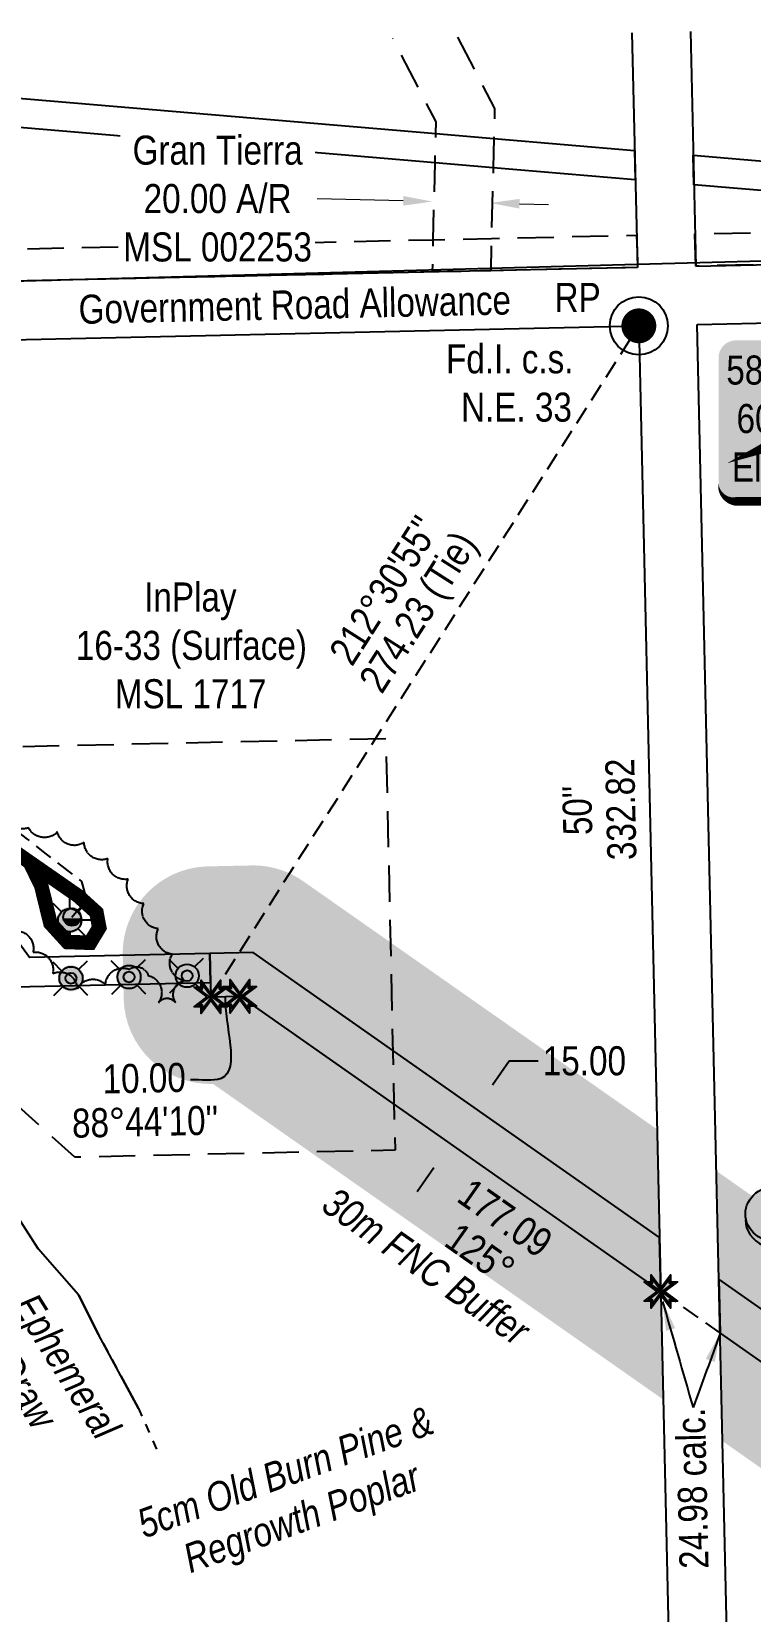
# Model space of a CAD drawing. Extents: x 605914 to 610440, y 5880595 to 5885290.
# Drawn here: x 607482 to 607729, y 5884728 to 5885272 of the extents above; entities that cross this region are included whole.
import ezdxf
from ezdxf.enums import TextEntityAlignment as Align

# ---------------------------------------------------------------- set-up
doc = ezdxf.new("R2010")
doc.units = 0
doc.header["$LTSCALE"] = 5
doc.header["$PDMODE"] = 34
doc.header["$PDSIZE"] = 0.03
for name, pattern in [('0', [1, 1, 0]), ('foc-ACCESSROAD', [3.75, 2.5, -1.25]), ('foc-FLOWLINE', [3.75, 2.5, -1.25]), ('foc-TIELINE', [1.875, 1.25, -0.625]), ('foc-TOPO-ephemeral', [6.25, 3.125, -0.625, 0.625, -0.625, 0.625, -0.625]), ('UG_PIPE', [1.875, 1.25, -0.625])]:
    doc.linetypes.add(name, pattern=pattern)
doc.layers.get('Defpoints').update_dxf_attribs({"color": 9})
for name, color, linetype in [('35', 37, 'Continuous'), ('AS-PIPE-UG', 44, 'UG_PIPE'), ('AS-POWER', 104, 'foc-POWER'), ('AS-ROADS', 254, 'Continuous'), ('AS-SYMBOL', 7, 'Continuous'), ('C-RW', 13, 'Continuous'), ('C-WS', 13, 'foc-ACCESSROAD'), ('C-WS-S', 8, 'Continuous'), ('DETAIL-T', 7, 'Continuous'), ('F-EZE', 190, 'foc-FLOWLINE'), ('F-RW', 190, 'Continuous'), ('F-WS', 190, 'foc-ACCESSROAD'), ('L-BD', 7, 'Continuous'), ('L-MON', 1, 'Continuous'), ('L-MON-T', 1, 'Continuous'), ('L-ROAD-T', 7, 'Continuous'), ('L-SEC', 7, 'Continuous'), ('L-TIE', 7, 'foc-TIELINE'), ('P-BUFFER-H 30m', 51, 'Continuous'), ('P-CROSSINGS', 250, 'Continuous'), ('P-FNC BUFFER-T', 40, 'Continuous'), ('P-PROPOSED', 10, 'Continuous'), ('P-PROPOSED-H', 21, 'Continuous'), ('P-TXT', 4, 'Continuous'), ('T-BUSH', 110, '0'), ('T-BUSH-T', 110, 'Continuous'), ('T-DRAW', 143, 'foc-TOPO-ephemeral'), ('T-WATER-T', 170, 'Continuous')]:
    doc.layers.add(name, color=color, linetype=linetype)
doc.layers.add('C-WS-T', color=13, linetype='Continuous', lineweight=9)
doc.layers.add('F-AR-T', color=190, linetype='Continuous', lineweight=9)
doc.styles.add('80', font='ARIALN.TTF', dxfattribs={"height": 10})
doc.styles.add('80CG', font='ARIALN.TTF', dxfattribs={"height": 10})
doc.styles.add('80L', font='ARIALN.TTF', dxfattribs={"height": 10})
doc.styles.add('80LS', font='ARIALNI.TTF', dxfattribs={"height": 10})
doc.styles.add('Crossing', font='ARIALN.TTF', dxfattribs={"height": 10})
doc.styles.add('foc-LtypeFont', font='ARIALN.TTF', dxfattribs={"height": 7.35})
doc.linetypes.add('foc-POWER', pattern='A,6,-1,["P",foc-LtypeFont,S=0.2,R=0,X=-0.625,Y=-0.75],-1.24,4', length=12.24)
doc.linetypes.add('foc-TOPO-flowdirection-NOLINE', pattern='A,0,[">",foc-LtypeFont,S=0.3,R=0,X=0,Y=-0.945],-20,[">",foc-LtypeFont,S=0.3,R=0,X=0,Y=-0.945],0', length=20)
doc.dimstyles.new('Compass 5 000', dxfattribs={"dimscale": 5, "dimtxt": 9, "dimasz": 2, "dimexe": 0.2, "dimexo": 0.0625, "dimgap": 0.5, "dimtad": 0, "dimtih": 1, "dimtoh": 1, "dimzin": 0, "dimdsep": 46, "dimtxsty": '80CG', "dimcen": 0.1, "dimse1": 1, "dimse2": 1, "dimclrd": 256, "dimclrt": 256, "dimaunit": 1, "dimadec": 4, "dimazin": 0, "dimtfac": 0.06, "dimtofl": 0, "dimtmove": 0, "dimatfit": 1, "dimfxl": 0.2, "dimtolj": 1, "dimtzin": 0, "dimlwd": -1, "dimarcsym": 0})

# ---------------------------------------------------------------- blocks, each defined once
blk = doc.blocks.new('GAS')
h = blk.add_hatch(color=255)
h.dxf.hatch_style = 1
edge = h.paths.add_edge_path()
edge.add_arc((0, 0), 0.9, 0, 360)
for p, q in [((-0.57, 0.57), (-1.14, 1.14)), ((0, 0.81), (0, 1.62)), ((0.57, 0.57), (1.14, 1.14)), ((-0.81, 0), (-1.62, 0)), ((1.62, 0), (0.81, 0)), ((-0.57, -0.57), (-1.14, -1.14)), ((0, -0.81), (0, -1.62)), ((1.14, -1.14), (0.57, -0.57))]:
    blk.add_line(p, q)
blk.add_circle((0, 0), 0.8)
blk = doc.blocks.new('WC')
at = {"layer": 'L-MON'}
h = blk.add_hatch(color=255, dxfattribs=at)
h.dxf.hatch_style = 1
edge = h.paths.add_edge_path()
edge.add_arc((0, 0), 0.9, 0, 360)
at = {"layer": 'L-MON', "color": 240, "flags": 128}
for points in [[(-0.62, 0.5), (-1.23, 1.12)], [(0.52, 0.61), (1.13, 1.21)], [(-1.18, -1.18), (-0.56, -0.57)], [(1.16, -1.18), (0.56, -0.57)]]:
    blk.add_lwpolyline(points, dxfattribs=at)
at = {"layer": 'L-MON', "color": 240}
for radius in [0.8, 0.373]:
    blk.add_circle((0, 0), radius, dxfattribs=at)
blk = doc.blocks.new('fdia')
at = {"color": 255, "const_width": 1}
blk.add_lwpolyline([(-0.5, 0, 1), (0.5, 0, 1)], format="xyb", close=True, dxfattribs=at)
blk = doc.blocks.new('Fdiaa')
blk.add_blockref('fdia', (0, 0))
blk = doc.blocks.new('fdib')
at = {"color": 1, "const_width": 1.6}
blk.add_lwpolyline([(-0.4, 0, 1), (0.4, 0, 1)], format="xyb", close=True, dxfattribs=at)
at = {"color": 1}
blk.add_circle((0, 0), 0.8, dxfattribs=at)
blk = doc.blocks.new('Fdibb')
blk.add_blockref('fdib', (0, 0))
blk = doc.blocks.new('fdicc')
for name in ['Fdibb', 'Fdiaa']:
    blk.add_blockref(name, (0, 0))
blk = doc.blocks.new('FDI')
blk.add_blockref('fdicc', (0, 0))
blk = doc.blocks.new('RISER')
h = blk.add_hatch(color=255)
h.dxf.hatch_style = 1
edge = h.paths.add_edge_path()
edge.add_arc((0, 0), 0.7, 0, 360)
blk.add_hatch(color=13).paths.add_polyline_path([(0.58, -0.15), (-0.58, -0.15, 0.774597)])
at = {"color": 13}
blk.add_line((-0.58, -0.15), (0.58, -0.15), dxfattribs=at)
blk.add_circle((0, 0), 0.6, dxfattribs=at)
blk = doc.blocks.new('TEMP')
h = blk.add_hatch(color=255)
h.dxf.hatch_style = 1
h.paths.add_polyline_path([(0, 0.25), (-0.67, 1.15), (-0.67, 0.67), (-1.15, 0.67), (-0.25, 0), (-1.15, -0.67), (-0.67, -0.67), (-0.67, -1.15), (0, -0.25), (0.67, -1.15), (0.67, -0.67), (1.15, -0.67), (0.25, 0), (1.15, 0.67), (0.67, 0.67), (0.67, 1.15)])
h.paths.add_polyline_path([(0.57, 0.85), (0.57, 0.57), (0.85, 0.57), (0.08, 0), (0.85, -0.57), (0.57, -0.57), (0.57, -0.85), (0, -0.08), (-0.57, -0.85), (-0.57, -0.57), (-0.85, -0.57), (-0.08, 0), (-0.85, 0.57), (-0.57, 0.57), (-0.57, 0.85), (0, 0.08)], flags=16)
h = blk.add_hatch(color=1)
h.dxf.hatch_style = 1
h.paths.add_polyline_path([(0, 0.08), (-0.57, 0.85), (-0.57, 0.57), (-0.85, 0.57), (-0.08, 0), (-0.85, -0.57), (-0.57, -0.57), (-0.57, -0.85), (0, -0.08), (0.57, -0.85), (0.57, -0.57), (0.85, -0.57), (0.08, 0), (0.85, 0.57), (0.57, 0.57), (0.57, 0.85)])
at = {"color": 1}
for p, q in [((-0.08, 0), (0.08, 0)), ((0, 0.08), (0, -0.08))]:
    blk.add_line(p, q, dxfattribs=at)
at = {"color": 255, "flags": 128}
blk.add_lwpolyline([(-0.25, 0), (-1.15, 0.67), (-0.67, 0.67), (-0.67, 1.15), (0, 0.25), (0.67, 1.15), (0.67, 0.67), (1.15, 0.67), (0.25, 0), (1.15, -0.67), (0.67, -0.67), (0.67, -1.15), (0, -0.25), (-0.67, -1.15), (-0.67, -0.67), (-1.15, -0.67)], close=True, dxfattribs=at)
at = {"color": 1, "flags": 128}
blk.add_lwpolyline([(-0.08, 0), (-0.85, 0.57), (-0.57, 0.57), (-0.57, 0.85), (0, 0.08), (0.57, 0.85), (0.57, 0.57), (0.85, 0.57), (0.08, 0), (0.85, -0.57), (0.57, -0.57), (0.57, -0.85), (0, -0.08), (-0.57, -0.85), (-0.57, -0.57), (-0.85, -0.57)], close=True, dxfattribs=at)
blk = doc.blocks.new('xing2')
h = blk.add_hatch(color=50)
h.dxf.hatch_style = 1
edge = h.paths.add_edge_path()
edge.add_ellipse((0, 0), major_axis=(-12.5, 0), ratio=0.816297, start_angle=0, end_angle=360)
h = blk.add_hatch(color=250)
h.dxf.hatch_style = 1
edge = h.paths.add_edge_path()
edge.add_ellipse((0, -2.05), major_axis=(-12.5, 0), ratio=0.816297, start_angle=0, end_angle=180)
edge.add_line((12.5, -2.05), (12.5, 0))
edge.add_ellipse((0, 0), major_axis=(-12.5, 0), ratio=0.816297, start_angle=0, end_angle=180, ccw=False)
edge.add_line((-12.5, 0), (-12.5, -2.05))
at = {"color": 250}
blk.add_ellipse((0, 0), major_axis=(-12.5, 0), ratio=0.816297, dxfattribs=at)
blk.add_ellipse((0, -2.05), major_axis=(-12.5, 0), ratio=0.816297, start_param=0, end_param=3.141593, dxfattribs=at)
at = {"color": 250, "style": 'Crossing'}
blk.add_attdef('CROSSING', text='', height=9, dxfattribs=at).set_placement((0.09, 0.02), align=Align.MIDDLE_CENTER)
at = {"color": 250, "style": 'Crossing', "flags": 1}
for tag, p in [('OWNER', (0.09, -12.49)), ('DESCRIPTION', (0.09, -25.77)), ('LOCATION', (0.09, -39.3)), ('DWG_REF', (0.09, -52.84))]:
    blk.add_attdef(tag, text='', height=9, dxfattribs=at).set_placement(p, align=Align.MIDDLE_CENTER)
blk = doc.blocks.new('*D500')
at = {"layer": 'Defpoints', "color": 0, "transparency": 16777216}
for p in [(607632.7, 5884902.93), (607634.73, 5884901.51), (607624.09, 5884890.66)]:
    blk.add_point(p, dxfattribs=at)
at = {"layer": 'P-TXT', "transparency": 16777216}
for p, q in [((607640.47, 5884909.69), (607646.21, 5884917.88)), ((607646.21, 5884917.88), (607656.21, 5884917.88)), ((607620.37, 5884881.05), (607614.63, 5884872.86))]:
    blk.add_line(p, q, dxfattribs=at)
for points in [[(607639.11, 5884910.65), (607641.84, 5884908.74), (607634.73, 5884901.51)], [(607619.01, 5884882), (607621.74, 5884880.09), (607626.12, 5884889.23)]]:
    blk.add_solid(points, dxfattribs=at)
at = {"layer": 'P-TXT', "transparency": 16777216, "insert": (607672.15, 5884917.88), "char_height": 10, "attachment_point": 5, "style": '80CG'}
blk.add_mtext('\\A1;15.00', dxfattribs=at)
blk = doc.blocks.new('*D504')
at = {"layer": 'Defpoints', "color": 0, "transparency": 16777216}
for p in [(607619.81, 5885213.89), (607619.86, 5885215.78), (607639.85, 5885215.29)]:
    blk.add_point(p, dxfattribs=at)
at = {"layer": 'F-AR-T', "transparency": 16777216}
for p, q in [((607609.81, 5885214.13), (607580.18, 5885214.86)), ((607649.8, 5885213.15), (607659.8, 5885212.9))]:
    blk.add_line(p, q, dxfattribs=at)
for points in [[(607609.86, 5885215.8), (607609.77, 5885212.47), (607619.81, 5885213.89)], [(607649.85, 5885214.81), (607649.76, 5885211.48), (607639.81, 5885213.39)]]:
    blk.add_solid(points, dxfattribs=at)
at = {"layer": 'F-AR-T', "transparency": 16777216, "insert": (607545.89, 5885214.86), "char_height": 10, "attachment_point": 5, "style": '80CG', "bg_fill": 3, "box_fill_scale": 1.1, "bg_fill_color": 256, "bg_fill_true_color": 13158600, "bg_fill_transparency": 0}
blk.add_mtext('\\A1;Gran Tierra\\P20.00 A/R\\PMSL 002253', dxfattribs=at)
blk = doc.blocks.new('*U509')
at = {"layer": '35', "color": 3}
blk.add_circle((0, 0), 10, dxfattribs=at)
at = {"layer": '35', "color": 3, "style": '80'}
blk.add_attdef('RP_001', (-29.03, 4.79), '', height=10, dxfattribs=at)
blk = doc.blocks.new('*U511')
h = blk.add_hatch(color=254)
edge = h.paths.add_edge_path()
edge.add_line((-34, -28.5), (34, -28.5))
edge.add_arc((34, -22.5), 6, 270, 360)
edge.add_line((40, -22.5), (40, 21))
edge.add_arc((34, 21), 6, 0, 90)
edge.add_line((34, 27), (-34, 27))
edge.add_arc((-34, 21), 6, 90, 180)
edge.add_line((-40, 21), (-40, -22.5))
edge.add_arc((-34, -22.5), 6, 180, 270)
at = {"color": 1, "flags": 128}
blk.add_lwpolyline([(-34, -28.5, 3, 3, 0), (34, -28.5, 3, 3, 0.414214), (40, -22.5, 3, 3, 0), (40, 21, 3, 0, 0.414214), (34, 27, 0, 0, 0), (-34, 27, 0, 0, 0.414214), (-40, 21, 0, 0, 0), (-40, -22.5, 0, 3, 0.414214)], format="xyseb", close=True, dxfattribs=at)
blk.add_lwpolyline([(-37.03, -15.35, 0, 10, 0), (0, 0, 5, 5, 0)], format="xyseb", dxfattribs=at)
at = {"color": 1, "style": '80'}
blk.add_attdef('ENTER_TEXT_001', (-36.68, -4.99), '', height=10, dxfattribs=at)

msp = doc.modelspace()

# ---------------------------------------------------------------- hatches: boundary and pattern name
at = {"layer": 'P-BUFFER-H 30m'}
h = msp.add_hatch(color=256, dxfattribs=at)
h.dxf.hatch_style = 1
edge = h.paths.add_edge_path()
edge.add_line((607699.302, 5884801.258), (607697.186, 5884894.321))
edge.add_line((607697.186, 5884894.321), (607575.349, 5884979.795))
edge.add_arc((607558.126, 5884955.246), 29.988, 54.94862, 91.26409)
edge.add_line((607557.465, 5884985.227), (607542.555, 5884984.898))
edge.add_arc((607543.216, 5884954.917), 29.988, 91.26409, 181.26409)
edge.add_line((607513.236, 5884954.255), (607513.566, 5884939.265))
edge.add_arc((607543.547, 5884939.927), 29.988, 181.26409, 271.26409)
edge.add_line((607544.209, 5884909.946), (607544.37, 5884909.949))
edge.add_line((607544.37, 5884909.949), (607681.233, 5884813.934))
edge.add_line((607681.233, 5884813.934), (607699.302, 5884801.258))
h = msp.add_hatch(color=256, dxfattribs=at)
h.dxf.hatch_style = 1
edge = h.paths.add_edge_path()
edge.add_line((607719.745, 5884786.916), (607942.804, 5884630.43))
edge.add_line((607942.804, 5884630.43), (607983.862, 5884452.525))
edge.add_arc((608013.082, 5884459.269), 29.988, 192.99555, 282.96159)
edge.add_line((608019.809, 5884430.045), (608321.904, 5884499.575))
edge.add_line((608321.904, 5884499.575), (608362.729, 5884500.162))
edge.add_line((608362.729, 5884500.162), (608365.158, 5884330.982))
edge.add_arc((608395.143, 5884331.412), 29.988, 180.82256, 194.64794)
edge.add_line((608366.129, 5884323.829), (608389.373, 5884234.9))
edge.add_line((608389.373, 5884234.9), (608389.883, 5884210.703))
edge.add_arc((608419.864, 5884211.334), 29.988, 181.20723, 271.2423)
edge.add_line((608420.514, 5884181.353), (608916.907, 5884192.118))
edge.add_arc((608916.257, 5884222.099), 29.988, 271.2423, 312.84678)
edge.add_line((608936.65, 5884200.113), (609012.826, 5884270.768))
edge.add_line((609012.826, 5884270.768), (609110.054, 5884272.955))
edge.add_arc((609109.38, 5884302.935), 29.988, 271.28835, 361.28724)
edge.add_line((609139.36, 5884303.609), (609139.024, 5884318.599))
edge.add_arc((609109.043, 5884317.925), 29.988, 1.28724, 91.28835)
edge.add_line((609108.369, 5884347.906), (608994.076, 5884345.335))
edge.add_arc((608994.751, 5884315.355), 29.988, 91.28835, 132.84678)
edge.add_line((608974.358, 5884337.341), (608898.197, 5884266.7))
edge.add_line((608898.197, 5884266.7), (608461.028, 5884257.22))
edge.add_line((608461.028, 5884257.22), (608440.042, 5884337.511))
edge.add_line((608440.042, 5884337.511), (608437.045, 5884546.215))
edge.add_arc((608407.06, 5884545.785), 29.988, 0.82256, 90.82256)
edge.add_line((608406.63, 5884575.77), (608316.045, 5884574.469))
edge.add_arc((608316.475, 5884544.484), 29.988, 90.82256, 102.96159)
edge.add_line((608309.749, 5884573.708), (608046.803, 5884513.188))
edge.add_line((608046.803, 5884513.188), (608011.976, 5884664.093))
edge.add_arc((607982.756, 5884657.349), 29.988, 12.99555, 54.94862)
edge.add_line((607999.979, 5884681.898), (607735.698, 5884867.303))
edge.add_line((607735.698, 5884867.303), (607717.629, 5884879.979))
edge.add_line((607717.629, 5884879.979), (607719.745, 5884786.916))
at = {"layer": 'P-PROPOSED-H'}
h = msp.add_hatch(color=256, dxfattribs=at)
h.dxf.hatch_style = 1
h.paths.add_polyline_path([(607698.032, 5884857.096), (607558.126, 5884955.246), (607543.216, 5884954.917), (607543.547, 5884939.927), (607553.541, 5884940.147), (607698.455, 5884838.483)])
h = msp.add_hatch(color=256, dxfattribs=at)
h.dxf.hatch_style = 1
h.paths.add_polyline_path([(607718.899, 5884824.141), (607969.439, 5884648.376), (608013.082, 5884459.269), (608318.285, 5884529.515), (608392.283, 5884530.577), (608395.143, 5884331.412), (608419.28, 5884239.064), (608419.864, 5884211.334), (608916.257, 5884222.099), (609000.776, 5884300.493), (609109.38, 5884302.935), (609109.043, 5884317.925), (608994.751, 5884315.355), (608910.237, 5884236.966), (608434.539, 5884226.65), (608434.233, 5884241.147), (608410.109, 5884333.445), (608407.06, 5884545.785), (608316.475, 5884544.484), (608024.323, 5884477.242), (607982.756, 5884657.349), (607718.475, 5884842.754)])

# ---------------------------------------------------------------- linework, layer by layer
at = {"layer": 'AS-PIPE-UG', "flags": 128}
msp.add_lwpolyline([(607495.752, 5884967.43), (607497.339, 5884969.352), (607500.968, 5884972.985), (607499.154, 5884979.729), (607485.997, 5884989.914), (607480.428, 5884994.282), (607468.427, 5885003.404), (607446.602, 5885021.019), (607418.783, 5885042.127), (607395.061, 5885059.252), (607368.669, 5885079.372), (607341.728, 5885099.245), (607319.656, 5885113.714), (607293.531, 5885129.431), (607269.642, 5885141.455), (607257.967, 5885150.412), (607254.13, 5885154.216), (607244.685, 5885153.888), (607230.87, 5885153.718), (607219.249, 5885154.216)], dxfattribs=at)
at = {"layer": 'AS-POWER', "flags": 128}
msp.add_lwpolyline([(606784.718, 5885170.106), (607305.937, 5885181.827), (607690.349, 5885192.29), (608302.3, 5885208.658), (608329.197, 5885194.957), (608333.709, 5885094.359), (608340.19, 5885016.637), (608340.457, 5884991.014), (608369.092, 5884991.699)], dxfattribs=at)
at = {"layer": 'AS-ROADS', "const_width": 4.998, "flags": 128}
msp.add_lwpolyline([(607460.908, 5885000.509), (607481.734, 5884985.951), (607497.889, 5884974.715), (607504.183, 5884968.997), (607505.156, 5884963.816), (607501.994, 5884958.591), (607494.213, 5884958.86), (607488.335, 5884965.324), (607485.187, 5884978.204), (607481.275, 5884986.257)], dxfattribs=at)
at = {"layer": 'AS-ROADS', "flags": 128}
msp.add_lwpolyline([(607481.734, 5884985.951), (607497.888, 5884974.715), (607504.183, 5884968.997), (607505.156, 5884963.816), (607501.993, 5884958.591), (607494.213, 5884958.86), (607488.335, 5884965.324), (607485.187, 5884978.204), (607481.275, 5884986.257)], dxfattribs=at)
at = {"layer": 'C-RW'}
msp.add_lwpolyline([(606785.72, 5885126.044), (606885.64, 5885128.257), (607225.534, 5885135.757), (607241.991, 5885121.054), (607283.482, 5885102.887), (607309.345, 5885087.661), (607444.055, 5884987.406), (607476.093, 5884943.437), (607543.437, 5884944.923), (607543.216, 5884954.917), (607481.096, 5884953.546), (607451.24, 5884994.519), (607314.881, 5885096.002), (607288.038, 5885111.804), (607247.461, 5885129.571), (607229.845, 5885145.31), (607226.623, 5885150.779), (606885.308, 5885143.247), (606785.379, 5885141.034)], dxfattribs=at)
at = {"layer": 'C-WS', "flags": 128}
msp.add_lwpolyline([(607434.706, 5884903.36), (607432.017, 5885025.202), (607603.827, 5885028.993), (607606.956, 5884887.164), (607496.754, 5884884.733), (607475.006, 5884904.25)], close=True, dxfattribs=at)
at = {"layer": 'F-EZE', "flags": 128}
for points in [[(608300.967, 5885215.367), (608301.173, 5885205.08), (607710.556, 5885191.646), (607710.223, 5885202.764), (608300.967, 5885215.367)], [(608300.967, 5885215.367), (608301.173, 5885205.08), (607710.556, 5885191.646), (607710.223, 5885202.764), (608300.967, 5885215.367)], [(607619.901, 5885189.632), (607190.912, 5885180.166), (607189.435, 5885191.147), (607620.11, 5885200.752), (607640.138, 5885201.2), (607690.119, 5885202.317), (607690.449, 5885191.189), (607639.904, 5885190.074), (607619.901, 5885189.632)], [(607619.901, 5885189.632), (607190.912, 5885180.166), (607189.435, 5885191.147), (607620.11, 5885200.752), (607640.138, 5885201.2), (607690.119, 5885202.317), (607690.449, 5885191.189), (607639.904, 5885190.074), (607619.901, 5885189.632)]]:
    msp.add_lwpolyline(points, close=True, dxfattribs=at)
at = {"layer": 'F-RW'}
msp.add_lwpolyline([(607314.783, 5885263.317), (607621.012, 5885237.324), (607640.987, 5885235.628), (607689.45, 5885231.517), (607689.683, 5885221.362), (607640.738, 5885225.517), (607620.763, 5885227.214), (607221.198, 5885261.155)], dxfattribs=at)
msp.add_lwpolyline([(607709.603, 5885229.812), (607827.59, 5885219.816), (608290.617, 5885231.993), (608300.601, 5885232.256), (608310.619, 5885232.52), (608320.601, 5885232.783), (608321.404, 5885205.54), (608311.346, 5885205.311), (608310.836, 5885222.448), (608300.82, 5885222.184), (608290.832, 5885221.92), (607827.295, 5885209.744), (607709.836, 5885219.66), (607709.603, 5885229.812)], close=True, dxfattribs=at)
at = {"layer": 'F-WS', "flags": 128}
msp.add_lwpolyline([(607628.513, 5885270.564), (607641.242, 5885245.965), (607640.987, 5885235.628), (607640.738, 5885225.517), (607640.138, 5885201.2), (607639.904, 5885190.074), (607619.901, 5885189.632), (607620.11, 5885200.752), (607620.763, 5885227.214), (607621.012, 5885237.324), (607621.111, 5885241.327), (607606.249, 5885270.05)], dxfattribs=at)
at = {"layer": 'L-SEC'}
for p, q in [((607688.525, 5885271.951), (607690.449, 5885191.189)), ((607708.631, 5885272.43), (607710.556, 5885191.646)), ((607710.556, 5885191.646), (608514.765, 5885209.938)), ((607690.449, 5885191.189), (606884.641, 5885173.408)), ((607711, 5885171.539), (608515.222, 5885189.831)), ((606885.086, 5885153.301), (607690.893, 5885171.082)), ((607690.893, 5885171.082), (607709.186, 5884366.532)), ((607729.293, 5884366.99), (607711, 5885171.539))]:
    msp.add_line(p, q, dxfattribs=at)
at = {"layer": 'L-TIE'}
for p, q in [((607543.547, 5884939.927), (607690.893, 5885171.082)), ((607698.455, 5884838.483), (607718.899, 5884824.141))]:
    msp.add_line(p, q, dxfattribs=at)
at = {"layer": 'P-PROPOSED', "flags": 128}
for points in [[(607698.032, 5884857.096), (607558.126, 5884955.246), (607543.216, 5884954.917), (607543.547, 5884939.927), (607553.541, 5884940.147), (607698.455, 5884838.483)], [(607718.899, 5884824.141), (607969.439, 5884648.376), (608013.082, 5884459.269), (608318.285, 5884529.515), (608392.283, 5884530.577), (608395.143, 5884331.412), (608419.28, 5884239.064), (608419.864, 5884211.334), (608916.257, 5884222.099), (609000.776, 5884300.493), (609109.38, 5884302.935), (609109.043, 5884317.925), (608994.751, 5884315.355), (608910.237, 5884236.966), (608434.539, 5884226.65), (608434.233, 5884241.147), (608410.109, 5884333.445), (608407.06, 5884545.785), (608316.475, 5884544.484), (608024.323, 5884477.242), (607982.756, 5884657.349), (607718.475, 5884842.754)]]:
    msp.add_lwpolyline(points, close=True, dxfattribs=at)
at = {"layer": 'T-BUSH', "flags": 128}
msp.add_lwpolyline([(607214.337, 5885045.386, -0.5205671), (607213.131, 5885055.309, -0.5205671), (607211.984, 5885065.238, -0.5205671), (607211.078, 5885075.193, -0.5205671), (607210.172, 5885085.148, -0.5205671), (607209.294, 5885095.105, -0.5205671), (607208.42, 5885105.063, -0.5205671), (607207.542, 5885115.02, -0.5205671), (607206.394, 5885124.95, -0.5205671), (607205.361, 5885134.89, -0.5205671), (607204.743, 5885144.867, -0.5205671), (607205.288, 5885154.539, -0.5205671), (607213.655, 5885157.158, -0.5205671), (607222.974, 5885153.817, -0.5205671), (607229.946, 5885146.654, -0.5205671), (607233.895, 5885137.646, -0.5205671), (607237.074, 5885128.17, -0.5205671), (607246.116, 5885125.695, -0.5205671), (607255.692, 5885123.019, -0.5205671), (607264.994, 5885119.405, -0.5205671), (607272.055, 5885112.562, -0.5205671), (607277.329, 5885104.071, -0.5205671), (607286.173, 5885099.813, -0.5205671), (607295.368, 5885095.897, -0.5205671), (607304.472, 5885091.771, -0.5205671), (607311.479, 5885098.279, -0.5205671), (607319.773, 5885094.683, -0.5205671), (607328.285, 5885089.442, -0.5205671), (607336.713, 5885084.075, -0.5205671), (607344.835, 5885078.248, -0.5205671), (607352.957, 5885072.421, -0.5205671), (607356.479, 5885063.718, -0.5205671), (607361.426, 5885055.449, -0.5205671), (607368.125, 5885048.03, -0.5205671), (607376.253, 5885042.244, -0.5205671), (607384.948, 5885037.61, -0.5205671), (607394.675, 5885035.304, -0.5205671), (607402.06, 5885028.959, -0.5205671), (607409.495, 5885022.348, -0.5205671), (607417.61, 5885016.512, -0.5205671), (607423.166, 5885008.466, -0.5205671), (607430.218, 5885001.694, -0.5205671), (607438.238, 5884995.728, -0.5205671), (607446.198, 5884989.682, -0.5205671), (607453.98, 5884983.411, -0.5205671), (607461.686, 5884977.043, -0.5205671), (607468.785, 5884970.038, -0.5205671), (607475.566, 5884962.693, -0.5205671), (607482.355, 5884955.356, -0.5205671), (607489.151, 5884948.025, -0.5205671), (607497.621, 5884942.771, -0.5205671), (607507.304, 5884944.145, -0.5205671), (607515.473, 5884949.456, -0.5205671), (607522.007, 5884947.326, -0.5205671), (607525.592, 5884937.995, -0.5205671), (607531.441, 5884937.97, -0.5205671), (607534.411, 5884945.563, -0.5205671), (607530.267, 5884954.66, -0.5205671), (607525.47, 5884963.424, -0.5205671), (607520.479, 5884972.082, -0.5205671), (607515.111, 5884980.515, -0.5205671), (607508.099, 5884987.593, -0.5205671), (607499.936, 5884993.159, -0.5205671), (607490.707, 5884996.749, -0.5205671), (607480.82, 5884998.222, -0.5205671), (607472.505, 5885003.674, -0.5205671), (607464.282, 5885009.357, -0.5205671), (607455.999, 5885014.952, -0.5205671), (607447.69, 5885020.51, -0.5205671), (607439.481, 5885026.209, -0.5205671), (607431.442, 5885032.15, -0.5205671), (607423.403, 5885038.091, -0.5205671), (607415.336, 5885043.994, -0.5205671), (607407.264, 5885049.889, -0.5205671), (607399.28, 5885055.904, -0.5205671), (607391.321, 5885061.952, -0.5205671), (607383.356, 5885067.992, -0.5205671), (607375.325, 5885073.943, -0.5205671), (607367.293, 5885079.894, -0.5205671), (607359.255, 5885085.836, -0.5205671), (607351.215, 5885091.775, -0.5205671), (607343.121, 5885097.641, -0.5205671), (607334.957, 5885103.408, -0.5205671), (607326.796, 5885109.181, -0.5205671), (607318.643, 5885114.964, -0.5205671), (607310.26, 5885120.379, -0.5205671), (607301.491, 5885125.177, -0.5205671), (607292.625, 5885129.762, -0.5205671), (607283.247, 5885133.223, -0.5205671), (607273.869, 5885136.684, -0.5205671), (607264.784, 5885140.852, -0.5205671), (607255.71, 5885145.043, -0.5205671), (607248.378, 5885151.769, -0.5205671), (607243.56, 5885160.135, -0.5205671), (607253.551, 5885160.459, -0.5205671), (607263.546, 5885160.347, -0.5205671), (607273.542, 5885160.224, -0.5205671), (607283.534, 5885160.281, -0.5205671), (607293.523, 5885160.66, -0.5205671), (607306.518, 5885161.153, -0.5205671)], format="xyb", dxfattribs=at)
at = {"layer": 'T-DRAW', "linetype": 'foc-TOPO-flowdirection-NOLINE', "flags": 128}
msp.add_lwpolyline([(607513.255, 5884808.192), (607518.685, 5884798.135), (607504.895, 5884823.674), (607498.03, 5884837.337), (607484.128, 5884853.137), (607471.658, 5884872.79), (607463.037, 5884881.064), (607458.738, 5884885.253), (607451.86, 5884897.64), (607446.64, 5884899.88), (607444.254, 5884906.661), (607437.323, 5884908.794), (607428.454, 5884915.556), (607423.842, 5884917.887), (607419.091, 5884915.514), (607412.655, 5884917.695), (607410.125, 5884924.063), (607401.132, 5884932.234), (607395.739, 5884934.806), (607393.022, 5884944.544), (607389.94, 5884953.05), (607386.986, 5884967.46), (607382.724, 5884977.497), (607376.021, 5884983.169)], dxfattribs=at)
at = {"layer": 'T-DRAW', "flags": 128}
msp.add_lwpolyline([(607458.737, 5884885.253), (607463.036, 5884881.064), (607471.658, 5884872.79), (607484.128, 5884853.137), (607498.029, 5884837.338), (607504.895, 5884823.674), (607518.684, 5884798.135), (607525.278, 5884783.232)], dxfattribs=at)

# ---------------------------------------------------------------- block references
at = {"color": 5, "xscale": 0.99960113, "yscale": 0.99960113, "zscale": 0.99960113}
msp.add_blockref('*U509', (607690.893, 5885171.082), dxfattribs=at).add_auto_attribs({'RP_001': 'RP'})
at = {"layer": 'AS-SYMBOL', "xscale": 4.999999999999987, "yscale": 4.999999999999987, "zscale": 4.999999999999987}
msp.add_blockref('RISER', (607495.75, 5884967.428), dxfattribs=at)
at = {"layer": 'C-WS-S', "xscale": 4.999999999999987, "yscale": 4.999999999999987, "zscale": 4.999999999999987}
msp.add_blockref('GAS', (607494.976, 5884966.368), dxfattribs=at)
at = {"layer": 'DETAIL-T'}
ref = msp.add_blockref('*U511', (607758.306, 5885139.096), dxfattribs=dict(at, xscale=0.99960113, yscale=0.99960113, zscale=0.99960113))
ref.add_attrib('ENTER_TEXT_001', '5885171.08 N.', (607721.002, 5885150.864), dxfattribs={"layer": '0', "color": 1, "height": 9.99601, "style": '80'})
ref.add_attrib('ENTER_TEXT_002', '607690.89 E.', (607724.524, 5885134.163), dxfattribs={"layer": '0', "color": 1, "height": 9.99601, "style": '80'})
ref.add_attrib('ENTER_TEXT_003', 'Elev.= 897.44', (607722.955, 5885117.462), dxfattribs={"layer": '0', "color": 1, "height": 9.99601, "style": '80'})
at = {"layer": 'L-MON', "xscale": 4.999999999999987, "yscale": 4.999999999999987, "zscale": 4.999999999999987}
for name, p in [('FDI', (607690.893, 5885171.082)), ('TEMP', (607543.547, 5884939.927)), ('TEMP', (607553.541, 5884940.147)), ('TEMP', (607698.455, 5884838.483))]:
    msp.add_blockref(name, p, dxfattribs=at)
at = {"layer": 'L-MON', "color": 3, "xscale": 4.998005649999984, "yscale": 4.998005649999984, "zscale": 4.998005649999984}
for p in [(607495.417, 5884946.363), (607515.404, 5884946.805), (607535.391, 5884947.246)]:
    msp.add_blockref('WC', p, dxfattribs=at)
at = {"layer": 'P-CROSSINGS', "xscale": 0.99960113, "yscale": 0.99960113, "zscale": 0.99960113}
msp.add_blockref('xing2', (607740.06, 5884865.194), dxfattribs=at).add_auto_attribs({'CROSSING': 'X1'})

# ---------------------------------------------------------------- texts
at = {"layer": 'C-WS-T', "insert": (607496.43, 5885082.688), "char_height": 9.99597, "attachment_point": 1, "style": '80L'}
msp.add_mtext_dynamic_manual_height_columns('\\A1;\\pi24.164;InPlay\\P\\pi0.66381;16-33 (Surface)\\P\\pi14.079;MSL 1717', width=78.96344, gutter_width=49.98, heights=[0], dxfattribs=at)
at = {"layer": 'L-BD', "style": '80L'}
for s, height, rotation, p in [("212°30'55''", 9.99601, 57.4853, (607603.222, 5885080.036)), ('274.23 (Tie)', 9.99601, 57.4853, (607615.866, 5885071.977)), ('332.82', 9.996, 91.3025, (607684.681, 5885004.555)), ("50''", 9.996, 91.3025, (607669.691, 5885004.215)), ('10.00', 9.996, 1.2641, (607520.612, 5884911.966)), ("88°44'10''", 9.996, 1.2641, (607520.943, 5884896.976)), ('177.09', 9.996, 324.9486, (607644.918, 5884863.832)), ('125°', 9.996, 324.9486, (607636.306, 5884851.557)), ('24.98 calc.', 9.99601, 91.3025, (607709.082, 5884770.646))]:
    msp.add_text(s, height=height, rotation=rotation, dxfattribs=at).set_placement(p, align=Align.MIDDLE)
at = {"layer": 'L-ROAD-T', "style": '80L'}
msp.add_text('Government Road Allowance', height=9.99202, rotation=1.26909, dxfattribs=at).set_placement((607572.439, 5885178.376), align=Align.MIDDLE_CENTER)
at = {"layer": 'P-FNC BUFFER-T', "insert": (607586.765, 5884874.973), "char_height": 9.98762, "attachment_point": 1, "rotation": 324.94861, "style": '80L'}
msp.add_mtext_dynamic_manual_height_columns('{\\fArial Narrow|b0|i1|c0|p34;30m FNC Buffer}', width=90.1868, gutter_width=49.98, heights=[0], dxfattribs=at)
at = {"layer": 'T-BUSH-T', "insert": (607567.409, 5884781.019), "char_height": 9.99202, "width": 106.81556, "attachment_point": 2, "rotation": 20, "style": '80LS'}
msp.add_mtext('5cm Old Burn Pine & Regrowth Poplar', dxfattribs=at)
at = {"layer": 'T-WATER-T', "insert": (607483.372, 5884839.151), "char_height": 9.9916, "attachment_point": 1, "rotation": 302.07851, "style": '80L'}
msp.add_mtext_dynamic_manual_height_columns('\\pi0.32599;{\\fArial Narrow|b0|i1|c0|p34;Ephemeral\\P\\pi14.581;Draw}', width=55.93293, gutter_width=49.98, heights=[0], dxfattribs=at)

# ---------------------------------------------------------------- dimensions: what is measured, and where the dimension line sits
at = {"layer": 'P-TXT'}
dim = msp.add_aligned_dim(p1=(607624.087, 5884890.656), p2=(607632.698, 5884902.931), distance=-2.481, text='15.00', dimstyle='Compass 5 000', dxfattribs=at)
dim.commit()
dim.dimension.update_dxf_attribs({"geometry": '*D500', "text_midpoint": (607672.153, 5884917.879)})

# ---------------------------------------------------------------- leaders
at = {"layer": 'L-BD', "path_type": 1}
for points in [[(607548.512, 5884940.036), (607547.058, 5884911.819), (607536.538, 5884911.395)], [(607699.071, 5884835.005), (607709.57, 5884798.475)], [(607718.899, 5884824.141), (607709.57, 5884798.475)]]:
    msp.add_leader(points, dimstyle='Compass 5 000', override={"dimgap": 0.5, "dimtad": 0}, dxfattribs=at)

# ---------------------------------------------------------------- next in the draw order: dimensions: what is measured, and where the dimension line sits
at = {"layer": 'F-AR-T'}
dim = msp.add_linear_dim(base=(607619.811, 5885213.886), p1=(607639.854, 5885215.289), p2=(607619.858, 5885215.782), angle=178.58622, text='Gran Tierra\\P20.00 A/R\\PMSL 002253', dimstyle='Compass 5 000', override={"dimtfill": 1}, dxfattribs=at)
dim.commit()
dim.dimension.update_dxf_attribs({"geometry": '*D504', "text_midpoint": (607545.893, 5885214.865), "dimtype": 161})

# ---------------------------------------------------------------- next in the draw order: texts
at = {"layer": 'L-MON-T', "insert": (607612.002, 5885164.722), "char_height": 9.98626, "attachment_point": 1, "style": '80L', "bg_fill": 3, "box_fill_scale": 1.15, "bg_fill_color": 256, "bg_fill_true_color": 256, "bg_fill_transparency": 0}
msp.add_mtext_dynamic_manual_height_columns('\\pi12.519;Fd.I. c.s.\\P\\pi17.703;N.E. 33', width=54.46019, gutter_width=49.98, heights=[0], dxfattribs=at)

doc.saveas('drawing.dxf')
